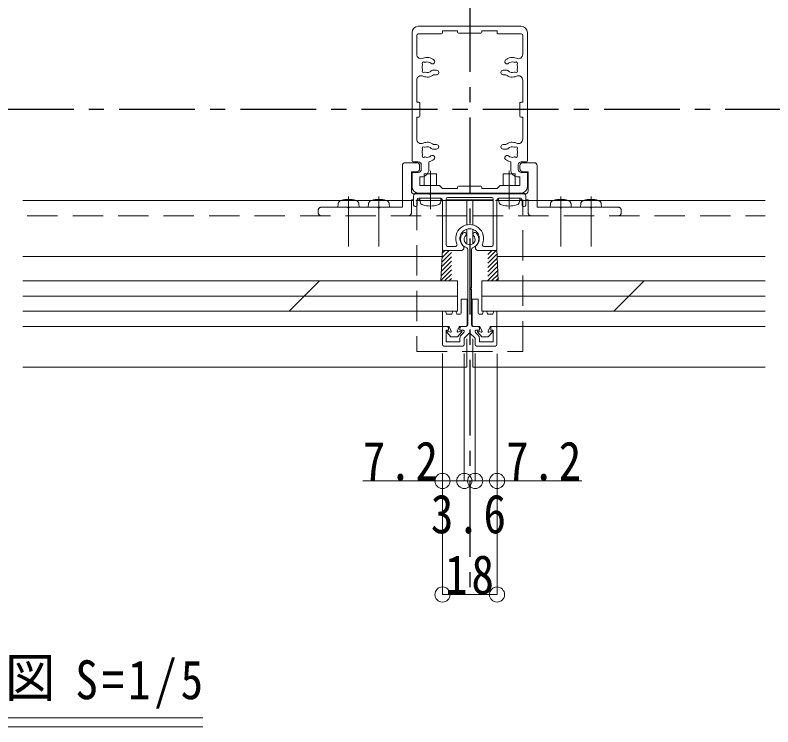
# Model space of a CAD drawing. Units: millimetres at full size, sheet at 1:5; some dimension numbers follow another scale. Extents: x -1050 to 1050, y -742 to 742.
# Drawn here: x 398 to 648, y -298.9 to -64.1 of the extents above; entities that cross this region are included whole.
import ezdxf
from ezdxf.enums import TextEntityAlignment as Align

# ---------------------------------------------------------------- set-up
doc = ezdxf.new("R2010")
doc.units = ezdxf.units.MM
doc.header["$LTSCALE"] = 5
doc.linetypes.add('CHAIN1', pattern=[8, 5, -1, 1, -1])
doc.linetypes.add('DASHED2', pattern=[3, 2, -1])
doc.layers.add('0-0_通り芯', color=7, linetype='CHAIN1')
for name, color, linetype, lineweight in [('0-3_寸法', 54, 'Continuous', 20), ('0-4_手摺部材', 92, 'Continuous', 20), ('0-7_ガラス', 6, 'Continuous', 20), ('0-8_その他', 11, 'Continuous', 20), ('0-9_文字', 3, 'Continuous', 20), ('0-A_支柱', 6, 'Continuous', 20)]:
    doc.layers.add(name, color=color, linetype=linetype, lineweight=lineweight)
doc.styles.add('ＭＳ ゴシック', font='')
doc.styles.get('ＭＳ ゴシック').set_extended_font_data('MS Gothic')

# ---------------------------------------------------------------- blocks, each defined once
blk = doc.blocks.new('dimension_origin')
at = {"color": 0, "linetype": 'Continuous', "lineweight": -2}
blk.add_circle((0, 0), 1.25, dxfattribs=at)

msp = doc.modelspace()

# ---------------------------------------------------------------- linework, layer by layer
at = {"layer": '0-0_通り芯'}
for p, q in [((548.02, -57.855), (548.02, -198.11)), ((548.02, -57.855), (548.02, -255.293)), ((977.332, -95.293), (-315, -95.293))]:
    msp.add_line(p, q, dxfattribs=at)
at = {"layer": '0-3_寸法'}
for p, q in [((539.02, -175.744), (539.02, -255.293)), ((546.22, -175.718), (546.22, -217.793)), ((549.82, -175.718), (549.82, -217.793)), ((557.02, -175.812), (557.02, -255.293)), ((512.741, -217.793), (546.22, -217.793)), ((546.22, -217.793), (549.82, -217.793)), ((549.82, -217.793), (585.02, -217.793)), ((539.02, -255.293), (557.02, -255.293))]:
    msp.add_line(p, q, dxfattribs=at)
at = {"layer": '0-4_手摺部材'}
for p, q in [((544.52, -67.793), (551.52, -67.793)), ((525.77, -125.293), (525.77, -113.793)), ((526.77, -112.793), (530.47, -112.793)), ((531.47, -113.793), (531.47, -114.793)), ((564.57, -113.793), (564.57, -114.793)), ((569.27, -112.793), (565.57, -112.793)), ((570.27, -125.293), (570.27, -113.793)), ((530.47, -115.793), (528.77, -115.793)), ((528.77, -115.793), (528.77, -122.093)), ((533.02, -116.493), (537.02, -116.493)), ((533.02, -120.293), (533.02, -116.493)), ((537.02, -116.493), (537.02, -120.293)), ((559.02, -116.493), (563.02, -116.493)), ((559.02, -120.293), (559.02, -116.493)), ((563.02, -116.493), (563.02, -120.293)), ((565.57, -115.793), (567.27, -115.793)), ((567.27, -115.793), (567.27, -122.093)), ((529.479, -123.793), (529.479, -126.793)), ((529.77, -123.093), (566.27, -123.093)), ((532.279, -122.793), (530.479, -122.793)), ((530.679, -126.793), (530.679, -124.993)), ((531.179, -124.493), (538.479, -124.493)), ((538.52, -124.493), (531.52, -124.493)), ((532.279, -122.793), (532.279, -123.093)), ((532.279, -123.093), (534.779, -123.093)), ((534.979, -123.293), (534.779, -123.093)), ((534.979, -123.293), (535.179, -123.093)), ((535.179, -123.093), (537.679, -123.093)), ((537.679, -122.793), (539.679, -122.793)), ((537.679, -123.093), (537.679, -122.793)), ((538.979, -141.293), (538.979, -124.993)), ((539.679, -122.793), (539.679, -123.093)), ((539.679, -123.093), (556.279, -123.093)), ((540.179, -124.793), (540.179, -139.893)), ((540.679, -124.293), (555.279, -124.293)), ((555.779, -124.793), (555.779, -139.893)), ((556.279, -122.793), (556.279, -123.093)), ((558.279, -122.793), (556.279, -122.793)), ((556.979, -141.293), (556.979, -124.993)), ((564.779, -124.493), (557.479, -124.493)), ((564.52, -124.493), (557.52, -124.493)), ((558.279, -123.093), (558.279, -122.793)), ((560.779, -123.093), (558.279, -123.093)), ((560.979, -123.293), (560.779, -123.093)), ((560.979, -123.293), (561.179, -123.093)), ((563.679, -123.093), (561.179, -123.093)), ((563.679, -122.793), (563.679, -123.093)), ((563.679, -122.793), (565.479, -122.793)), ((565.279, -126.793), (565.279, -124.993)), ((566.479, -123.793), (566.479, -126.793)), ((529.52, -125.293), (400.52, -125.293)), ((528.77, -125.293), (528.77, -125.093)), ((528.77, -125.093), (529.52, -125.093)), ((529.979, -127.293), (530.179, -127.293)), ((530.72, -125.093), (531.573, -125.093)), ((531.59, -125.293), (530.72, -125.293)), ((539.02, -125.293), (538.45, -125.293)), ((538.468, -125.093), (539.02, -125.093)), ((540.22, -125.093), (555.82, -125.093)), ((555.82, -125.293), (540.22, -125.293)), ((540.22, -125.293), (547.02, -125.293)), ((547.02, -125.293), (547.02, -133.303)), ((549.02, -133.303), (549.02, -125.293)), ((549.02, -125.293), (555.82, -125.293)), ((557.02, -125.093), (557.573, -125.093)), ((557.59, -125.293), (557.02, -125.293)), ((565.32, -125.293), (564.45, -125.293)), ((564.468, -125.093), (565.32, -125.093)), ((565.979, -127.293), (565.779, -127.293)), ((566.52, -125.093), (567.27, -125.093)), ((566.52, -125.293), (645.52, -125.293)), ((567.27, -125.093), (567.27, -125.293)), ((547.02, -134.753), (547.02, -139.57)), ((549.02, -134.753), (549.02, -139.57)), ((539.479, -141.793), (545.109, -141.793)), ((543.332, -140.393), (540.679, -140.393)), ((547.379, -141.398), (547.379, -166.296)), ((548.579, -141.398), (548.579, -153.996)), ((556.479, -141.793), (550.85, -141.793)), ((552.627, -140.393), (555.279, -140.393)), ((538.953, -143.793), (400.52, -143.793)), ((557.006, -143.793), (645.52, -143.793)), ((548.279, -154.296), (548.579, -153.996)), ((548.279, -154.296), (548.579, -154.596)), ((548.579, -154.596), (548.579, -166.296)), ((538.979, -166.796), (400.52, -166.796)), ((538.979, -167.296), (538.979, -172.796)), ((539.479, -166.796), (540.479, -166.796)), ((540.979, -167.296), (540.979, -167.996)), ((544.779, -167.296), (544.779, -167.996)), ((545.279, -166.796), (546.879, -166.796)), ((550.679, -166.796), (549.079, -166.796)), ((551.179, -167.296), (551.179, -167.996)), ((554.979, -167.296), (554.979, -167.996)), ((556.479, -166.796), (555.479, -166.796)), ((556.979, -166.796), (645.52, -166.796)), ((556.979, -167.296), (556.979, -172.796)), ((540.179, -167.996), (540.979, -167.996)), ((544.779, -167.996), (545.692, -167.996)), ((545.189, -169.706), (546.046, -168.849)), ((546.179, -170.696), (547.979, -168.896)), ((549.779, -170.696), (547.979, -168.896)), ((550.769, -169.706), (549.913, -168.849)), ((551.179, -167.996), (550.266, -167.996)), ((555.779, -167.996), (554.979, -167.996)), ((544.779, -170.696), (544.779, -171.896)), ((546.179, -170.696), (546.179, -172.796)), ((547.02, -180.293), (547.02, -170.893)), ((549.02, -180.293), (549.02, -170.893)), ((549.779, -170.696), (549.779, -172.796)), ((551.179, -170.696), (551.179, -171.896)), ((539.479, -173.296), (545.679, -173.296)), ((556.479, -173.296), (550.279, -173.296)), ((547.02, -180.293), (400.52, -180.293)), ((645.52, -180.293), (549.02, -180.293))]:
    msp.add_line(p, q, dxfattribs=at)
at = {"layer": '0-4_手摺部材', "linetype": 'CHAIN1'}
for p, q in [((535.02, -115.493), (535.02, -128.093)), ((561.02, -115.493), (561.02, -128.093)), ((508.02, -123.893), (508.02, -140.493)), ((518.02, -123.893), (518.02, -140.493)), ((578.02, -123.893), (578.02, -140.493)), ((588.02, -123.893), (588.02, -140.493))]:
    msp.add_line(p, q, dxfattribs=at)
at = {"layer": '0-4_手摺部材', "linetype": 'DASHED2'}
for p, q in [((499.02, -127.493), (507.72, -127.493)), ((504.618, -126.374), (504.52, -127.493)), ((508.02, -127.793), (507.72, -127.493)), ((508.02, -127.793), (508.32, -127.493)), ((508.32, -127.493), (517.72, -127.493)), ((511.422, -126.374), (511.52, -127.493)), ((514.618, -126.374), (514.52, -127.493)), ((518.02, -127.793), (517.72, -127.493)), ((518.02, -127.793), (518.32, -127.493)), ((518.32, -127.493), (525.77, -127.493)), ((521.422, -126.374), (521.52, -127.493)), ((525.77, -127.493), (525.77, -125.293)), ((528.77, -129.293), (528.77, -125.293)), ((540.22, -125.293), (529.52, -125.293)), ((566.52, -125.293), (555.82, -125.293)), ((567.27, -125.293), (567.27, -129.293)), ((570.27, -127.493), (570.27, -125.293)), ((577.72, -127.493), (570.27, -127.493)), ((574.618, -126.374), (574.52, -127.493)), ((578.02, -127.793), (577.72, -127.493)), ((578.02, -127.793), (578.32, -127.493)), ((587.72, -127.493), (578.32, -127.493)), ((581.422, -126.374), (581.52, -127.493)), ((584.618, -126.374), (584.52, -127.493)), ((588.02, -127.793), (587.72, -127.493)), ((588.02, -127.793), (588.32, -127.493)), ((597.02, -127.493), (588.32, -127.493)), ((591.422, -126.374), (591.52, -127.493)), ((498.02, -129.293), (498.02, -128.493)), ((598.02, -129.293), (598.02, -128.493)), ((547.02, -130.293), (400.52, -130.293)), ((549.02, -130.293), (645.52, -130.293))]:
    msp.add_line(p, q, dxfattribs=at)
at = {"layer": '0-4_手摺部材'}
for points in [[(531.618, -125.612), (531.538, -124.693), (531.52, -124.493)], [(538.422, -125.612), (538.503, -124.693), (538.52, -124.493)], [(557.618, -125.612), (557.538, -124.693), (557.52, -124.493)], [(564.422, -125.612), (564.503, -124.693), (564.52, -124.493)], [(540.179, -167.996), (540.179, -171.896), (544.779, -171.896)], [(555.779, -167.996), (555.779, -171.896), (551.179, -171.896)]]:
    msp.add_lwpolyline(points, dxfattribs=at)
at = {"layer": '0-4_手摺部材', "linetype": 'DASHED2'}
msp.add_lwpolyline([(530.52, -125.043), (530.52, -175.043), (565.52, -175.043), (565.52, -125.043)], dxfattribs=at)
at = {"layer": '0-4_手摺部材'}
for centre, radius, start, end in [((526.77, -113.793), 1, 90, 180), ((530.47, -113.793), 1, 0, 90), ((530.47, -114.793), 1, 270, 360), ((565.57, -113.793), 1, 90, 180), ((565.57, -114.793), 1, 180, 270), ((569.27, -113.793), 1, 0, 90), ((529.77, -122.093), 1, 180, 270), ((566.27, -122.093), 1, 270, 360), ((508.02, -133.893), 9, 74.11915, 105.88085), ((518.02, -133.893), 9, 74.11915, 105.88085), ((530.479, -123.793), 1, 90, 180), ((531.179, -124.993), 0.5, 90, 180), ((538.479, -124.993), 0.5, 0, 90), ((540.679, -124.793), 0.5, 90, 180), ((555.279, -124.793), 0.5, 0, 90), ((557.479, -124.993), 0.5, 90, 180), ((564.779, -124.993), 0.5, 0, 90), ((565.479, -123.793), 1, 0, 90), ((578.02, -133.893), 9, 74.11915, 105.88085), ((588.02, -133.893), 9, 74.11915, 105.88085), ((505.913, -126.487), 1.3, 105.88085, 113.31036), ((510.127, -126.487), 1.3, 66.68964, 74.11915), ((515.913, -126.487), 1.3, 105.88085, 113.31036), ((520.127, -126.487), 1.3, 66.68964, 74.11915), ((529.979, -126.793), 0.5, 180, 270), ((530.179, -126.793), 0.5, 270, 360), ((532.913, -125.499), 1.3, 185, 254.11915), ((535.02, -118.093), 9, 254.11915, 285.88085), ((537.127, -125.499), 1.3, 285.88085, 355), ((558.913, -125.499), 1.3, 185, 254.11915), ((561.02, -118.093), 9, 254.11915, 285.88085), ((563.127, -125.499), 1.3, 285.88085, 355), ((565.779, -126.793), 0.5, 180, 270), ((565.979, -126.793), 0.5, 270, 360), ((575.913, -126.487), 1.3, 105.88085, 113.31036), ((580.127, -126.487), 1.3, 66.68964, 74.11915), ((585.913, -126.487), 1.3, 105.88085, 113.31036), ((590.127, -126.487), 1.3, 66.68964, 74.11915), ((547.979, -137.793), 4.6, 335.68426, 204.31574), ((547.979, -137.793), 3.2, 313.47607, 226.52393), ((547.979, -138.076), 3, 134.47751, 251.6823), ((546.298, -136.363), 0.6, 314.4775, 134.47751), ((547.979, -138.076), 1.8, 134.4775, 45.52249), ((547.979, -138.076), 3, 288.31769, 45.52249), ((549.661, -136.363), 0.6, 45.52249, 225.52249), ((540.679, -139.893), 0.5, 180, 270), ((543.332, -139.893), 0.5, 270, 24.31574), ((552.627, -139.893), 0.5, 155.68426, 270), ((555.279, -139.893), 0.5, 270, 360), ((539.479, -141.293), 0.5, 180, 270), ((545.109, -140.821), 0.972, 270, 46.52393), ((546.879, -141.398), 0.5, 0, 71.6823), ((549.079, -141.398), 0.5, 108.31769, 180), ((550.85, -140.821), 0.972, 133.47607, 270), ((556.479, -141.293), 0.5, 270, 360), ((539.479, -167.296), 0.5, 90, 180), ((540.479, -167.296), 0.5, 0, 90), ((545.279, -167.296), 0.5, 90, 180), ((546.879, -166.296), 0.5, 270, 360), ((549.079, -166.296), 0.5, 180, 270), ((550.679, -167.296), 0.5, 0, 90), ((555.479, -167.296), 0.5, 90, 180), ((556.479, -167.296), 0.5, 0, 90), ((546.179, -170.696), 1.4, 135, 180), ((545.692, -168.496), 0.5, 315, 90), ((550.266, -168.496), 0.5, 90, 225), ((549.779, -170.696), 1.4, 0, 45), ((539.479, -172.796), 0.5, 180, 270), ((545.679, -172.796), 0.5, 270, 360), ((550.279, -172.796), 0.5, 180, 270), ((556.479, -172.796), 0.5, 270, 360)]:
    msp.add_arc(centre, radius, start, end, dxfattribs=at)
at = {"layer": '0-4_手摺部材', "linetype": 'DASHED2'}
for centre, radius, start, end in [((499.02, -128.493), 1, 90, 180), ((505.913, -126.487), 1.3, 113.31036, 175), ((510.127, -126.487), 1.3, 5, 66.68964), ((515.913, -126.487), 1.3, 113.31036, 175), ((520.127, -126.487), 1.3, 5, 66.68964), ((575.913, -126.487), 1.3, 113.31036, 175), ((580.127, -126.487), 1.3, 5, 66.68964), ((585.913, -126.487), 1.3, 113.31036, 175), ((590.127, -126.487), 1.3, 5, 66.68964), ((597.02, -128.493), 1, 0, 90), ((499.02, -129.293), 1, 180, 270), ((527.77, -129.293), 1, 270, 360), ((568.27, -129.293), 1, 180, 270), ((597.02, -129.293), 1, 270, 360)]:
    msp.add_arc(centre, radius, start, end, dxfattribs=at)
at = {"layer": '0-7_ガラス'}
for p, q in [((543.979, -151.796), (400.52, -151.796)), ((488.436, -161.796), (498.436, -151.796)), ((543.979, -161.796), (543.979, -151.796)), ((551.979, -161.796), (551.979, -151.796)), ((551.979, -151.796), (645.52, -151.796)), ((605.523, -151.796), (595.523, -161.796)), ((543.979, -156.796), (400.52, -156.796)), ((645.52, -156.796), (551.979, -156.796)), ((543.979, -161.796), (400.52, -161.796)), ((645.52, -161.796), (551.979, -161.796))]:
    msp.add_line(p, q, dxfattribs=at)
at = {"layer": '0-8_その他'}
for p, q in [((538.979, -141.293), (538.523, -151.796)), ((538.79, -145.654), (541.979, -142.465)), ((538.854, -144.176), (541.237, -141.793)), ((538.918, -142.697), (539.823, -141.793)), ((553.979, -144.55), (556.99, -141.54)), ((553.979, -143.136), (555.323, -141.793)), ((556.979, -141.293), (557.436, -151.796)), ((538.726, -147.133), (541.979, -143.879)), ((553.979, -145.965), (557.049, -142.895)), ((553.979, -147.379), (557.108, -144.25)), ((538.597, -150.09), (541.979, -146.707)), ((538.661, -148.611), (541.979, -145.293)), ((553.979, -148.793), (557.167, -145.605)), ((553.979, -150.207), (557.226, -146.961)), ((538.533, -151.568), (541.979, -148.121)), ((539.719, -151.796), (541.979, -149.536)), ((553.979, -151.621), (557.285, -148.316)), ((555.219, -151.796), (557.344, -149.671)), ((541.134, -151.796), (541.979, -150.95)), ((556.634, -151.796), (557.403, -151.027)), ((547.179, -157.796), (545.179, -157.796)), ((545.179, -157.796), (545.179, -162.496)), ((547.179, -157.796), (547.179, -166.296)), ((548.779, -157.796), (550.779, -157.796)), ((548.779, -157.796), (548.779, -166.296)), ((550.779, -157.796), (550.779, -162.496)), ((538.979, -161.796), (538.979, -166.796)), ((539.979, -161.796), (538.979, -161.796)), ((540.304, -162.607), (539.979, -161.796)), ((542.379, -161.796), (542.055, -162.607)), ((543.379, -161.796), (542.379, -161.796)), ((543.704, -162.607), (543.379, -161.796)), ((552.255, -162.607), (552.579, -161.796)), ((552.579, -161.796), (553.579, -161.796)), ((553.579, -161.796), (553.904, -162.607)), ((555.655, -162.607), (555.979, -161.796)), ((555.979, -161.796), (556.979, -161.796)), ((556.979, -161.796), (556.979, -166.796)), ((541.776, -162.796), (540.583, -162.796)), ((544.879, -162.796), (543.983, -162.796)), ((551.079, -162.796), (551.976, -162.796)), ((554.183, -162.796), (555.376, -162.796)), ((541, -166.796), (538.979, -166.796)), ((541.183, -166.913), (541.862, -168.413)), ((544.576, -166.913), (543.897, -168.413)), ((546.679, -166.796), (544.758, -166.796)), ((549.279, -166.796), (551.2, -166.796)), ((551.383, -166.913), (552.062, -168.413)), ((554.776, -166.913), (554.097, -168.413)), ((554.958, -166.796), (556.979, -166.796)), ((541.82, -170.231), (540.433, -168.731)), ((540.635, -168.403), (541.624, -168.688)), ((543.939, -170.231), (545.326, -168.731)), ((545.124, -168.403), (544.135, -168.688)), ((552.02, -170.231), (550.633, -168.731)), ((550.835, -168.403), (551.824, -168.688)), ((554.139, -170.231), (555.526, -168.731)), ((555.324, -168.403), (554.335, -168.688)), ((541.967, -170.296), (543.792, -170.296)), ((553.992, -170.296), (552.167, -170.296))]:
    msp.add_line(p, q, dxfattribs=at)
for centre, radius, start, end in [((544.879, -162.496), 0.3, 270, 360), ((551.079, -162.496), 0.3, 180, 270), ((540.583, -162.496), 0.3, 201.80141, 270), ((541.776, -162.496), 0.3, 270, 338.19859), ((543.983, -162.496), 0.3, 201.80141, 270), ((551.976, -162.496), 0.3, 270, 338.19859), ((554.183, -162.496), 0.3, 201.80141, 270), ((555.376, -162.496), 0.3, 270, 338.19859), ((541, -166.996), 0.2, 24.35477, 90), ((544.758, -166.996), 0.2, 90, 155.64523), ((546.679, -166.296), 0.5, 270, 360), ((549.279, -166.296), 0.5, 180, 270), ((551.2, -166.996), 0.2, 24.35477, 90), ((554.958, -166.996), 0.2, 90, 155.64523), ((540.579, -168.596), 0.2, 73.96257, 222.76769), ((541.679, -168.496), 0.2, 253.96257, 24.35477), ((544.079, -168.496), 0.2, 155.64523, 286.03743), ((545.179, -168.596), 0.2, 317.23231, 106.03743), ((550.779, -168.596), 0.2, 73.96257, 222.76769), ((551.879, -168.496), 0.2, 253.96257, 24.35477), ((554.279, -168.496), 0.2, 155.64523, 286.03743), ((555.379, -168.596), 0.2, 317.23231, 106.03743), ((541.967, -170.096), 0.2, 222.76769, 270), ((543.792, -170.096), 0.2, 270, 317.23231), ((552.167, -170.096), 0.2, 222.76769, 270), ((553.992, -170.096), 0.2, 270, 317.23231)]:
    msp.add_arc(centre, radius, start, end, dxfattribs=at)
at = {"layer": '0-9_文字'}
for p, q in [((459.975, -295.939), (278.288, -295.939)), ((459.975, -298.939), (278.288, -298.939))]:
    msp.add_line(p, q, dxfattribs=at)
at = {"layer": '0-A_支柱'}
for p, q in [((529.02, -69.793), (529.02, -112.193)), ((565.02, -67.793), (531.02, -67.793)), ((544.02, -69.293), (544.02, -69.743)), ((552.02, -69.293), (552.02, -69.743)), ((552.02, -69.293), (557.02, -69.293)), ((557.02, -69.993), (557.02, -69.293)), ((567.02, -112.193), (567.02, -69.793)), ((530.52, -76.985), (530.52, -70.793)), ((538.72, -70.293), (531.02, -70.293)), ((544.32, -70.043), (551.72, -70.043)), ((557.32, -70.293), (565.02, -70.293)), ((565.52, -76.985), (565.52, -70.793)), ((535.697, -82.293), (537.02, -82.293)), ((560.343, -82.293), (559.02, -82.293)), ((536.097, -83.793), (537.02, -83.793)), ((559.943, -83.793), (559.02, -83.793)), ((530.52, -92.793), (530.52, -85.601)), ((565.52, -92.793), (565.52, -85.601)), ((530.52, -92.793), (531.22, -92.793)), ((531.52, -93.093), (531.52, -97.493)), ((564.52, -93.093), (564.52, -97.493)), ((565.52, -92.793), (564.82, -92.793)), ((530.52, -97.793), (531.22, -97.793)), ((530.52, -104.985), (530.52, -97.793)), ((565.52, -97.793), (564.82, -97.793)), ((565.52, -104.985), (565.52, -97.793)), ((536.097, -106.793), (537.02, -106.793)), ((559.943, -106.793), (559.02, -106.793)), ((535.697, -108.293), (537.02, -108.293)), ((560.343, -108.293), (559.02, -108.293)), ((531.02, -112.493), (529.32, -112.493)), ((565.02, -112.493), (566.72, -112.493)), ((532.02, -114.993), (532.02, -113.493)), ((534.52, -114.993), (534.52, -112.504)), ((561.52, -114.993), (561.52, -112.504)), ((564.02, -114.993), (564.02, -113.493)), ((529.02, -116.293), (529.02, -120.793)), ((529.32, -115.993), (531.02, -115.993)), ((531.52, -117.493), (532.02, -117.493)), ((531.52, -120.293), (531.52, -117.493)), ((564.52, -117.493), (564.02, -117.493)), ((564.52, -120.293), (564.52, -117.493)), ((566.72, -115.993), (565.02, -115.993)), ((567.02, -120.793), (567.02, -116.293)), ((531.52, -120.293), (538.02, -120.293)), ((539.02, -121.293), (538.02, -120.293)), ((539.02, -121.293), (544.02, -121.293)), ((544.02, -121.293), (544.02, -120.843)), ((544.32, -120.543), (551.72, -120.543)), ((552.02, -121.293), (552.02, -120.843)), ((552.02, -121.293), (557.02, -121.293)), ((557.02, -121.293), (558.02, -120.293)), ((564.52, -120.293), (558.02, -120.293)), ((531.02, -122.793), (565.02, -122.793))]:
    msp.add_line(p, q, dxfattribs=at)
msp.add_lwpolyline([(539.02, -69.993), (539.02, -69.293), (544.02, -69.293)], dxfattribs=at)
for centre, radius, start, end in [((531.02, -69.793), 2, 90, 180), ((538.72, -69.993), 0.3, 270, 360), ((544.32, -69.743), 0.3, 180, 270), ((551.72, -69.743), 0.3, 270, 360), ((557.32, -69.993), 0.3, 180, 270), ((565.02, -69.793), 2, 0, 90), ((531.02, -70.793), 0.5, 90, 180), ((565.02, -70.793), 0.5, 0, 90), ((532.02, -76.985), 1.5, 180, 294.90106), ((564.02, -76.985), 1.5, 245.09894, 360), ((532.783, -80.055), 0.5, 55.28656, 214.71344), ((534.02, -81.293), 3.25, 47.4576, 114.90106), ((533.238, -79.398), 0.3, 235.28656, 292.4201), ((534.02, -81.293), 1.75, 47.4576, 112.4201), ((535.71, -79.451), 0.75, 227.4576, 47.4576), ((560.33, -79.451), 0.75, 132.5424, 312.5424), ((562.02, -81.293), 3.25, 65.09894, 132.5424), ((562.02, -81.293), 1.75, 67.5799, 132.5424), ((562.802, -79.398), 0.3, 247.5799, 304.71344), ((563.257, -80.055), 0.5, 325.28656, 124.71344), ((534.02, -81.293), 1.75, 157.5799, 202.4201), ((532.783, -82.53), 0.5, 145.28656, 304.71344), ((532.125, -80.511), 0.3, 337.5799, 34.71344), ((532.125, -82.075), 0.3, 325.28656, 22.4201), ((534.02, -81.293), 1.75, 247.5799, 318.18969), ((535.697, -82.793), 0.5, 90, 138.18969), ((537.02, -83.043), 0.75, 270, 90), ((559.02, -83.043), 0.75, 90, 270), ((560.343, -82.793), 0.5, 41.81031, 90), ((562.02, -81.293), 1.75, 221.81031, 292.4201), ((563.257, -82.53), 0.5, 235.28656, 34.71344), ((563.915, -80.511), 0.3, 145.28656, 202.4201), ((563.915, -82.075), 0.3, 157.5799, 214.71344), ((562.02, -81.293), 1.75, 337.5799, 22.4201), ((532.02, -85.601), 1.5, 65.09894, 180), ((534.02, -81.293), 3.25, 245.09894, 309.71514), ((533.238, -83.188), 0.3, 67.5799, 124.71344), ((562.02, -81.293), 3.25, 230.28486, 294.90106), ((562.802, -83.188), 0.3, 55.28656, 112.4201), ((564.02, -85.601), 1.5, 0, 114.90106), ((531.22, -93.093), 0.3, 0, 90), ((564.82, -93.093), 0.3, 90, 180), ((531.22, -97.493), 0.3, 270, 360), ((564.82, -97.493), 0.3, 180, 270), ((532.02, -104.985), 1.5, 180, 294.90106), ((564.02, -104.985), 1.5, 245.09894, 360), ((534.02, -109.293), 3.25, 50.28486, 114.90106), ((537.02, -107.543), 0.75, 270, 90), ((559.02, -107.543), 0.75, 90, 270), ((562.02, -109.293), 3.25, 65.09894, 129.71514), ((534.02, -109.293), 1.75, 157.5799, 202.4201), ((532.783, -108.055), 0.5, 55.28656, 214.71344), ((532.125, -108.511), 0.3, 337.5799, 34.71344), ((532.125, -110.075), 0.3, 325.28656, 22.4201), ((533.238, -107.398), 0.3, 235.28656, 292.4201), ((534.02, -109.293), 1.75, 41.81031, 112.4201), ((535.697, -107.793), 0.5, 221.81031, 270), ((560.343, -107.793), 0.5, 270, 318.18969), ((562.02, -109.293), 1.75, 67.5799, 138.18969), ((562.802, -107.398), 0.3, 247.5799, 304.71344), ((563.257, -108.055), 0.5, 325.28656, 124.71344), ((563.915, -108.511), 0.3, 145.28656, 202.4201), ((563.915, -110.075), 0.3, 157.5799, 214.71344), ((562.02, -109.293), 1.75, 337.5799, 22.4201), ((529.32, -112.193), 0.3, 180, 270), ((531.02, -113.493), 1, 0, 90), ((532.783, -110.53), 0.5, 145.28656, 304.71344), ((533.238, -111.188), 0.3, 67.5799, 124.71344), ((534.02, -109.293), 1.75, 247.5799, 312.5424), ((534.02, -109.293), 3.25, 278.84988, 312.5424), ((535.71, -111.135), 0.75, 312.5424, 132.5424), ((560.33, -111.135), 0.75, 47.4576, 227.4576), ((562.02, -109.293), 3.25, 227.4576, 261.15012), ((562.02, -109.293), 1.75, 227.4576, 292.4201), ((562.802, -111.188), 0.3, 55.28656, 112.4201), ((563.257, -110.53), 0.5, 235.28656, 34.71344), ((565.02, -113.493), 1, 90, 180), ((566.72, -112.193), 0.3, 270, 360), ((531.02, -114.993), 1, 270, 360), ((532.02, -114.993), 2.5, 270, 360), ((564.02, -114.993), 2.5, 180, 270), ((565.02, -114.993), 1, 180, 270), ((529.32, -116.293), 0.3, 90, 180), ((566.72, -116.293), 0.3, 0, 90), ((531.02, -120.793), 2, 180, 270), ((544.32, -120.843), 0.3, 90, 180), ((551.72, -120.843), 0.3, 0, 90), ((565.02, -120.793), 2, 270, 360)]:
    msp.add_arc(centre, radius, start, end, dxfattribs=at)

# ---------------------------------------------------------------- block references
at = {"layer": '0-3_寸法', "xscale": 2, "yscale": 2, "rotation": 180}
for p in [(539.02, -217.793), (546.22, -217.793), (549.82, -217.793), (539.02, -255.293)]:
    msp.add_blockref('dimension_origin', p, dxfattribs=at)
at = {"layer": '0-3_寸法', "xscale": 2, "yscale": 2}
for p in [(546.22, -217.793), (549.82, -217.793), (557.02, -217.793), (557.02, -255.293)]:
    msp.add_blockref('dimension_origin', p, dxfattribs=at)

# ---------------------------------------------------------------- texts
at = {"layer": '0-3_寸法', "char_height": 12.83, "attachment_point": 7, "style": 'ＭＳ ゴシック'}
for s, insert in [('\\T1.17;\\W0.85;7.2', (512.741, -217.793)), ('\\T1.17;\\W0.85;7.2', (560.02, -217.793)), ('\\T1.17;\\W0.85;3.6', (535.191, -235.293)), ('\\T1.17;\\W0.85;18', (539.895, -255.293))]:
    msp.add_mtext(s, dxfattribs=dict(at, insert=insert))
at = {"layer": '0-9_文字', "style": 'ＭＳ ゴシック', "width": 0.95}
msp.add_text('ガラス部横断面図', height=12.83, dxfattribs=at).set_placement((278.288, -292.939), align=Align.BOTTOM_LEFT)
at = {"layer": '0-9_文字', "insert": (417.892, -292.939), "char_height": 12.83, "attachment_point": 7, "style": 'ＭＳ ゴシック'}
msp.add_mtext('\\T1.17;\\W0.85;S=1/5', dxfattribs=at)

doc.saveas('drawing.dxf')
